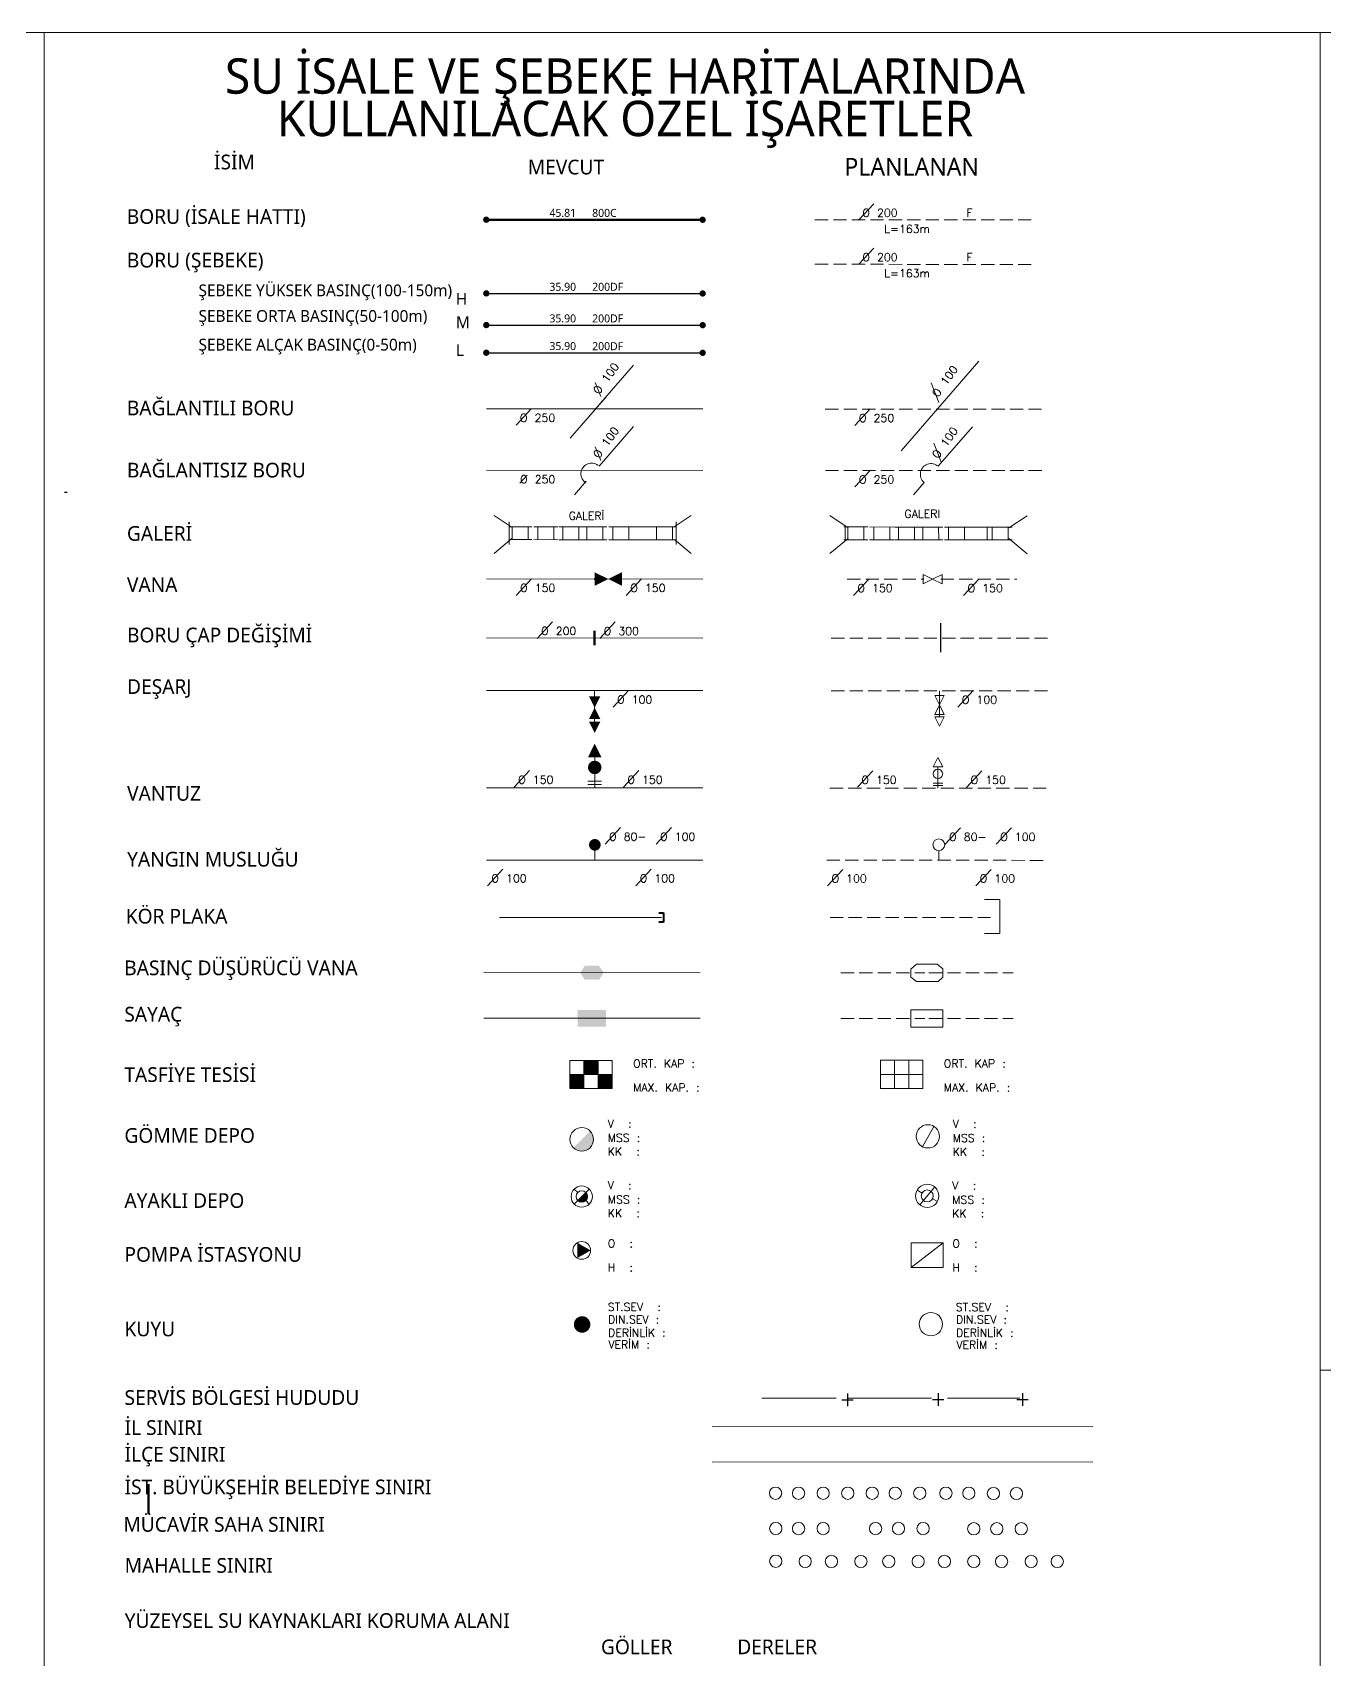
# Model space of a CAD drawing. Header units: millimetres. Extents: x 14753 to 45183, y 5640 to 19518.
# Drawn here: x 17963 to 19495, y 7601 to 9531 of the extents above; entities that cross this region are included whole.
import ezdxf

# ---------------------------------------------------------------- set-up
doc = ezdxf.new("R2010")
doc.units = ezdxf.units.MM
doc.linetypes.add('DGN Style 3', pattern=[21.911512, 15.65108, -6.260432])
doc.layers.add('A_TXT_25_F', color=160, linetype='Continuous')
for name, color, linetype, lineweight in [('CERCEVE', 66, 'Continuous', 0), ('iskabis_antet', 7, 'Continuous', 0), ('iskabis_lejand', 7, 'Continuous', 0), ('k duvar', 255, 'Continuous', 50)]:
    doc.layers.add(name, color=color, linetype=linetype, lineweight=lineweight)
doc.styles.add('ARIAL', font='TXT.SHX', dxfattribs={"height": 1})
doc.styles.add('Style-Trebuchet MS', font='trebuc.ttf')

# ---------------------------------------------------------------- blocks, each defined once
blk = doc.blocks.new('AT')
at = {"layer": 'iskabis_lejand', "color": 6, "linetype": 'Continuous', "lineweight": 0}
for p, q in [((-2.73, -5.45), (-2.73, 5.45)), ((2.73, 5.45), (2.73, -5.45)), ((-8.18, 0), (8.18, 0))]:
    blk.add_line(p, q, dxfattribs=at)
at = {"layer": 'iskabis_lejand', "color": 6, "linetype": 'Continuous', "lineweight": 0, "flags": 128}
blk.add_lwpolyline([(-8.18, -5.45), (8.18, -5.45), (8.18, 5.45), (-8.18, 5.45)], close=True, dxfattribs=at)
at = {"layer": 'iskabis_lejand', "color": 6, "linetype": 'Continuous', "lineweight": 0}
for points in [[(-2.73, 0), (2.73, 0), (-2.73, 5.45), (2.73, 5.45)], [(-8.18, -5.45), (-2.73, -5.45), (-8.18, 0), (-2.73, 0)], [(2.73, -5.45), (8.18, -5.45), (2.73, 0), (8.18, 0)]]:
    blk.add_solid(points, dxfattribs=at)
blk = doc.blocks.new('ADEPO')
at = {"layer": 'iskabis_lejand', "linetype": 'Continuous', "lineweight": 0}
blk.add_hatch(color=6, dxfattribs=at).paths.add_polyline_path([(-1.56, -1.56), (1.56, 1.56, -1)])
at = {"layer": 'iskabis_lejand', "color": 6, "linetype": 'Continuous', "lineweight": 0}
for p, q in [((-1.56, 1.56), (-2.89, 2.89)), ((1.56, 1.56), (2.89, 2.89)), ((-2.89, -2.89), (-1.56, -1.56)), ((2.89, -2.89), (1.56, -1.56))]:
    blk.add_line(p, q, dxfattribs=at)
at = {"layer": 'iskabis_lejand', "color": 6, "linetype": 'Continuous', "lineweight": 0, "flags": 128}
blk.add_lwpolyline([(1.56, 1.56), (-1.56, -1.56)], close=True, dxfattribs=at)
at = {"layer": 'iskabis_lejand', "color": 6, "linetype": 'Continuous', "lineweight": 0}
for radius in [4.09, 2.2]:
    blk.add_circle((0, 0), radius, dxfattribs=at)
blk = doc.blocks.new('POMPA')
at = {"layer": 'iskabis_lejand', "color": 5, "linetype": 'Continuous', "lineweight": 0}
blk.add_circle((0, 0), 3.41, dxfattribs=at)
at = {"layer": 'iskabis_lejand', "color": 5, "linetype": 'Continuous', "lineweight": 0, "extrusion": (0, 0, -1)}
blk.add_solid([(1.7, 2.95), (1.7, -2.95), (-3.41, 0)], dxfattribs=at)
blk = doc.blocks.new('DEPO')
at = {"layer": 'iskabis_lejand', "linetype": 'Continuous', "lineweight": 0}
blk.add_hatch(color=6, dxfattribs=at).paths.add_polyline_path([(3.21, 3.21), (-3.21, -3.21, 1)])
at = {"layer": 'iskabis_lejand', "color": 6, "linetype": 'Continuous', "lineweight": 0}
blk.add_circle((0, 0), 4.55, dxfattribs=at)
blk = doc.blocks.new('KUYU')
at = {"layer": 'iskabis_lejand', "linetype": 'Continuous', "lineweight": 0}
h = blk.add_hatch(color=5, dxfattribs=at)
edge = h.paths.add_edge_path()
edge.add_arc((0, 0), 3.18, 90, 450)
blk = doc.blocks.new('SAYAC')
at = {"layer": 'iskabis_lejand', "color": 6, "linetype": 'Continuous', "lineweight": 13}
blk.add_solid([(-5.45, -3.27), (5.45, -3.27), (-5.45, 3.27), (5.45, 3.27)], dxfattribs=at)
blk = doc.blocks.new('BD_V')
at = {"layer": 'iskabis_lejand', "linetype": 'Continuous', "lineweight": 0}
blk.add_hatch(color=5, dxfattribs=at).paths.add_polyline_path([(-2.73, -2.73), (-4.55, 0), (-2.73, 2.73), (2.73, 2.73), (4.55, 0), (2.73, -2.73)])
blk = doc.blocks.new('KORTAP')
at = {"layer": 'iskabis_lejand', "lineweight": 40}
for p, q in [((-0.98, 1.82), (0.84, 1.82)), ((0.84, 1.82), (0.84, -1.82)), ((0.84, -1.82), (-0.98, -1.82))]:
    blk.add_line(p, q, dxfattribs=at)
blk = doc.blocks.new('HYDR_K')
at = {"layer": 'iskabis_lejand', "linetype": 'Continuous', "lineweight": 0}
h = blk.add_hatch(color=1, dxfattribs=at)
edge = h.paths.add_edge_path()
edge.add_arc((0, 5.91), 2.27, 0, 360)
at = {"layer": 'iskabis_lejand', "color": 1, "linetype": 'Continuous', "lineweight": 0}
blk.add_line((0, 3.64), (0, 0), dxfattribs=at)
blk = doc.blocks.new('VANTUZ_1')
at = {"layer": 'iskabis_lejand', "linetype": 'Continuous', "lineweight": 0}
h = blk.add_hatch(color=6, dxfattribs=at)
edge = h.paths.add_edge_path()
edge.add_arc((0, 3.79), 1.26, 0, 360)
at = {"layer": 'iskabis_lejand', "color": 6, "linetype": 'Continuous', "lineweight": 0}
for p, q in [((0, 5.68), (0, 0)), ((-1.26, 1.26), (1.26, 1.26)), ((-1.26, 0.63), (1.26, 0.63))]:
    blk.add_line(p, q, dxfattribs=at)
blk.add_solid([(1.26, 5.68), (-1.26, 5.68), (0, 8.21)], dxfattribs=at)
blk = doc.blocks.new('VANTUZ')
at = {"layer": 'iskabis_lejand', "color": 6, "linetype": 'Continuous', "lineweight": 0, "xscale": 2.073611801756506, "yscale": 2.073611801756506, "zscale": 1.440004097826288}
blk.add_blockref('VANTUZ_1', (0, 0), dxfattribs=at)
blk = doc.blocks.new('TAHL_V_1')
at = {"layer": 'iskabis_lejand', "color": 6, "linetype": 'Continuous', "lineweight": 13}
blk.add_line((0, 0), (0, -8.33), dxfattribs=at)
at = {"layer": 'iskabis_lejand', "color": 6, "linetype": 'Continuous', "lineweight": 13, "extrusion": (0, 0, -1)}
for points in [[(1.52, -1.52), (-1.52, -1.52), (0, -4.55)], [(1.52, -8.33), (-1.52, -8.33), (0, -11.36)]]:
    blk.add_solid(points, dxfattribs=at)
at = {"layer": 'iskabis_lejand', "color": 6, "linetype": 'Continuous', "lineweight": 13}
blk.add_solid([(1.52, -7.58), (-1.52, -7.58), (0, -4.55)], dxfattribs=at)
blk = doc.blocks.new('TAHL_V')
at = {"layer": 'iskabis_lejand', "color": 6, "linetype": 'Continuous', "lineweight": 13, "xscale": 1.440004470359421, "yscale": 1.440004470359421, "zscale": 1.200001862648313}
blk.add_blockref('TAHL_V_1', (0, 0), dxfattribs=at)
blk = doc.blocks.new('KLBK_V')
at = {"layer": 'iskabis_lejand'}
h = blk.add_hatch(color=30, dxfattribs=at)
edge = h.paths.add_edge_path()
edge.add_arc((0, 0), 0.092, 24.274, 384.274)
at = {"layer": 'iskabis_lejand', "extrusion": (0, 0, -1)}
blk.add_solid([(0, -0.65), (0, 0.65), (-1.31, 0)], dxfattribs=at)
at = {"layer": 'iskabis_lejand'}
blk.add_solid([(2.62, 0.66), (2.62, -0.65), (1.31, 0)], dxfattribs=at)
blk = doc.blocks.new('REDUKS')
at = {"layer": 'iskabis_lejand', "color": 30, "linetype": 'Continuous', "lineweight": 53}
blk.add_line((0, -0.7), (0, 0.7), dxfattribs=at)
blk = doc.blocks.new('DG_NOK_1')
at = {"layer": 'iskabis_lejand', "linetype": 'Continuous', "lineweight": 0}
h = blk.add_hatch(color=30, dxfattribs=at)
edge = h.paths.add_edge_path()
edge.add_arc((0, 0), 0.307, 0, 360)
blk = doc.blocks.new('DG_NOK')
at = {"layer": 'iskabis_lejand', "color": 30, "linetype": 'Continuous', "lineweight": 0}
blk.add_blockref('DG_NOK_1', (0, 0), dxfattribs=at)
blk = doc.blocks.new('PTAHLY')
at = {"layer": 'iskabis_lejand', "color": 5, "linetype": 'Continuous', "lineweight": 0}
blk.add_line((0, 0), (0, -10), dxfattribs=at)
at = {"layer": 'iskabis_lejand', "color": 5, "linetype": 'Continuous', "lineweight": 0, "flags": 128}
for points in [[(-1.82, -1.82), (1.82, -1.82), (0, -5.45)], [(1.82, -9.09), (-1.82, -9.09), (0, -5.45)], [(-1.82, -10), (1.82, -10), (0, -13.64)]]:
    blk.add_lwpolyline(points, close=True, dxfattribs=at)
blk = doc.blocks.new('PVANTZ')
at = {"layer": 'iskabis_lejand', "color": 5, "linetype": 'Continuous', "lineweight": 0}
for p, q in [((0, 8.18), (0, 0)), ((-1.82, 1.82), (1.82, 1.82)), ((-1.82, 0.91), (1.82, 0.91))]:
    blk.add_line(p, q, dxfattribs=at)
at = {"layer": 'iskabis_lejand', "color": 5, "linetype": 'Continuous', "lineweight": 0, "flags": 128}
blk.add_lwpolyline([(1.82, 8.18), (-1.82, 8.18), (0, 11.82)], close=True, dxfattribs=at)
at = {"layer": 'iskabis_lejand', "color": 5, "linetype": 'Continuous', "lineweight": 0}
blk.add_circle((0, 5.45), 1.82, dxfattribs=at)
blk = doc.blocks.new('PVANA')
at = {"layer": 'iskabis_lejand', "linetype": 'Continuous', "lineweight": 0}
h = blk.add_hatch(color=30, dxfattribs=at)
edge = h.paths.add_edge_path()
edge.add_arc((0, 0), 0.364, 0, 360)
at = {"layer": 'iskabis_lejand', "color": 5, "linetype": 'Continuous', "lineweight": 0, "flags": 128}
for points in [[(0, -1.82), (0, 1.82), (3.64, 0)], [(7.27, 1.82), (7.27, -1.82), (3.64, 0)]]:
    blk.add_lwpolyline(points, close=True, dxfattribs=at)

msp = doc.modelspace()

# ---------------------------------------------------------------- linework, layer by layer
at = {"layer": 'A_TXT_25_F'}
msp.add_line((18004.4, 8984.8, 0), (18001.2, 8984.8, 0), dxfattribs=at)
msp.add_line((18004.4, 8984.8, 0), (18001.2, 8984.8, 0), dxfattribs=at)
at = {"layer": 'CERCEVE'}
msp.add_lwpolyline([(15693.9, 5640.5), (15696.3, 9530.5), (17976.9, 9530.5), (17976.9, 5640.5), (15693.9, 5640.5)], dxfattribs=at)
msp.add_lwpolyline([(19490, 5693.7), (22169.6, 5693.7), (22169.6, 7943.7), (19490, 7943.7)], close=True, dxfattribs=at)
at = {"layer": 'iskabis_antet', "color": 3, "linetype": 'Continuous', "lineweight": 0}
msp.add_lwpolyline([(19490, 9530.5), (22169.6, 9530.5), (22169.6, 7943.7), (19490, 7943.7)], close=True, dxfattribs=at)
at = {"layer": 'iskabis_lejand', "color": 7}
for p, q in [((18960.7, 9327.5), (18942.5, 9307.9)), ((18960.7, 9274.8), (18942.5, 9255.2)), ((18993, 9034.3), (19085.1, 9140.6)), ((19028.7, 9114.9), (19038, 9091.6)), ((18956.5, 9084.1), (18938.4, 9064.4)), ((19037, 9016), (19077.6, 9062.9)), ((19031.8, 9043.5), (19041.1, 9020.2)), ((18956.6, 9011.2), (18938.4, 8991.6)), ((19007.6, 8982), (19020.4, 8996.8)), ((18908.7, 8957.5), (18930.2, 8943.2)), ((19142.4, 8957.4), (19120.9, 8943.1)), ((18925.1, 8944), (18953.6, 8944)), ((18926.6, 8945.6), (18926.6, 8927.5)), ((18929.9, 8928.8), (18929.8, 8944)), ((18948.8, 8928.8), (18948.8, 8944)), ((18955.8, 8944), (18984.3, 8943.9)), ((18960.6, 8928.8), (18960.6, 8944)), ((18979.6, 8928.8), (18979.6, 8943.9)), ((18985.4, 8943.9), (19013.8, 8943.9)), ((18990.1, 8928.8), (18990.1, 8943.9)), ((19009.1, 8928.7), (19009.1, 8943.9)), ((19013.9, 8943.9), (19042.4, 8943.9)), ((19018.7, 8928.7), (19018.7, 8943.9)), ((19037.7, 8928.7), (19037.6, 8943.9)), ((19044.7, 8943.9), (19073.1, 8943.9)), ((19049.4, 8928.7), (19049.4, 8943.9)), ((19068.4, 8928.7), (19068.4, 8943.9)), ((19071.3, 8943.9), (19099.8, 8943.9)), ((19095.1, 8928.7), (19095, 8943.9)), ((19096.4, 8943.9), (19124.9, 8943.9)), ((19101.2, 8928.7), (19101.2, 8943.9)), ((19120.2, 8928.7), (19120.2, 8943.9)), ((18930.2, 8930.5), (18908.7, 8912.4)), ((18925.1, 8928.8), (18953.6, 8928.8)), ((18955.8, 8928.8), (18984.3, 8928.8)), ((18985.4, 8928.8), (19013.9, 8928.7)), ((19013.9, 8928.7), (19042.4, 8928.7)), ((19044.7, 8928.7), (19073.1, 8928.7)), ((19071.3, 8928.7), (19099.8, 8928.7)), ((19096.4, 8928.7), (19124.9, 8928.7)), ((19120.9, 8930.5), (19142.4, 8912.3)), ((18954.8, 8882.3), (18936.6, 8862.7)), ((19029.2, 8882.1), (19030.2, 8882.1)), ((19085.3, 8882.3), (19067.2, 8862.7)), ((19078.6, 8749.9), (19060.4, 8730.2)), ((18959.5, 8654.9), (18941.3, 8635.3)), ((19089, 8654.8), (19070.8, 8635.2)), ((19063.5, 8587.3), (19045.3, 8567.7)), ((19124.1, 8587.2), (19105.9, 8567.6)), ((18924.1, 8537.9), (18905.9, 8518.3)), ((19099.9, 8537.8), (19081.7, 8518.2)), ((19011.5, 8425.3), (19004.8, 8419.7)), ((19004.8, 8419.7), (19004.8, 8410)), ((19011.5, 8425.3), (19035.7, 8425.3)), ((19042.7, 8419.9), (19035.7, 8425.3)), ((19042.7, 8419.9), (19042.7, 8409.9)), ((19011.3, 8405), (19004.8, 8410)), ((19011.3, 8405), (19036.9, 8405)), ((19042.7, 8409.9), (19036.9, 8405)), ((19004.7, 8371.2), (19004.7, 8350.9)), ((19004.7, 8371.2), (19042.7, 8371.1)), ((19042.7, 8371.1), (19042.7, 8350.9)), ((19004.7, 8350.9), (19042.7, 8350.9)), ((19031.9, 8233), (19018.4, 8208.9)), ((19018.2, 8153.9), (19012, 8157.2)), ((19015.2, 8140.1), (19033.1, 8161.2)), ((19036.3, 8144.1), (19030.1, 8147.4)), ((19005, 8065.6), (19042.8, 8095.1)), ((18828, 7910.6), (18916.1, 7910.6)), ((18930, 7910.6), (19029.3, 7910.5)), ((19048.2, 7910.5), (19134, 7910.5)), ((18769.1, 7877), (19220.5, 7876.8)), ((18769.1, 7835.1), (19220.5, 7834.9))]:
    msp.add_line(p, q, dxfattribs=at)
at = {"layer": 'iskabis_lejand', "color": 5, "lineweight": 53}
msp.add_line((18501.2, 9308.5), (18757.7, 9308.4), dxfattribs=at)
at = {"layer": 'iskabis_lejand', "color": 7, "linetype": 'DGN Style 3'}
for p, q in [((18890.9, 9308.3), (19147.4, 9308.2)), ((18890.9, 9255.6), (19147.4, 9255.5)), ((18903.2, 9083.9), (19159.7, 9083.8)), ((18903.3, 9011.1), (19159.8, 9011)), ((18929.2, 8882.2), (19019.3, 8882.2)), ((19040.1, 8882.1), (19130.2, 8882.1)), ((18910.3, 8812.2), (19166.8, 8812)), ((18910.3, 8749.8), (19166.8, 8749.7)), ((18908.6, 8634.4), (19165.1, 8634.3)), ((18904.9, 8548.7), (19161.4, 8548.6)), ((18908.9, 8480.8), (19099.2, 8480.7)), ((18921.6, 8415.2), (19021.3, 8415.1)), ((19026.1, 8415.1), (19125.8, 8415.1)), ((18921.6, 8361.1), (19021.4, 8361)), ((19026.1, 8361), (19125.9, 8361))]:
    msp.add_line(p, q, dxfattribs=at)
at = {"layer": 'iskabis_lejand', "color": 1, "lineweight": 30}
msp.add_line((18501.2, 9221.1), (18757.8, 9221), dxfattribs=at)
at = {"layer": 'iskabis_lejand', "color": 3, "lineweight": 30}
msp.add_line((18501.2, 9183.5), (18757.8, 9183.4), dxfattribs=at)
at = {"layer": 'iskabis_lejand', "color": 4, "lineweight": 30}
msp.add_line((18501.2, 9150.7), (18757.8, 9150.6), dxfattribs=at)
at = {"layer": 'iskabis_lejand', "color": 5}
for p, q in [((18628.6, 9081.6), (18675.6, 9135.9)), ((18630.4, 9115.3), (18637, 9098.9)), ((18600.8, 9049.5), (18643.6, 9098.9)), ((18501.3, 9084.1), (18757.8, 9084)), ((18554.6, 9084.2), (18536.5, 9064.6)), ((18635.1, 9016.2), (18675.7, 9063.1)), ((18630.4, 9039.1), (18637, 9022.7)), ((18501.3, 9011.3), (18757.8, 9011.2)), ((18549.5, 9005.5), (18540.8, 8996)), ((18605.7, 8982.2), (18619.6, 8998.3)), ((18510.5, 8957.7), (18532, 8943.4)), ((18744.2, 8957.6), (18723.8, 8944.1)), ((18528.4, 8950.3), (18528.5, 8923.2)), ((18528.5, 8944.2), (18555.4, 8944.2)), ((18531.7, 8929), (18531.7, 8944.2)), ((18550.7, 8929), (18550.7, 8944.2)), ((18557.7, 8944.2), (18586.1, 8944.1)), ((18562.4, 8929), (18562.4, 8944.2)), ((18581.4, 8929), (18581.4, 8944.1)), ((18587.2, 8944.1), (18615.7, 8944.1)), ((18591.9, 8928.9), (18591.9, 8944.1)), ((18610.9, 8928.9), (18610.9, 8944.1)), ((18615.7, 8944.1), (18644.2, 8944.1)), ((18620.5, 8928.9), (18620.5, 8944.1)), ((18639.5, 8928.9), (18639.5, 8944.1)), ((18646.5, 8944.1), (18675, 8944.1)), ((18651.2, 8928.9), (18651.2, 8944.1)), ((18670.2, 8928.9), (18670.2, 8944.1)), ((18673.1, 8944.1), (18701.6, 8944.1)), ((18698.2, 8944.1), (18726.7, 8944.1)), ((18703, 8928.9), (18703, 8944.1)), ((18722, 8928.9), (18722, 8944.1)), ((18726.3, 8950.2), (18726.3, 8923.1)), ((18532, 8930.7), (18510.6, 8912.6)), ((18528.5, 8929), (18555.4, 8929)), ((18557.7, 8929), (18586.2, 8928.9)), ((18587.2, 8928.9), (18615.7, 8928.9)), ((18615.7, 8928.9), (18644.2, 8928.9)), ((18646.5, 8928.9), (18675, 8928.9)), ((18673.1, 8928.9), (18701.6, 8928.9)), ((18698.3, 8928.9), (18726.7, 8928.9)), ((18724.8, 8928.9), (18744.2, 8912.5)), ((18501.4, 8882.4), (18757.9, 8882.3)), ((18554.8, 8882.5), (18536.6, 8862.9)), ((18685.3, 8882.5), (18667.1, 8862.8)), ((18579.7, 8831.4), (18561.5, 8811.8)), ((18653.9, 8831.4), (18635.7, 8811.8)), ((18501.5, 8812.4), (18758, 8812.2)), ((18501.5, 8750), (18758, 8749.9)), ((18669.8, 8750.1), (18651.6, 8730.4)), ((18552.5, 8655.1), (18534.3, 8635.5)), ((18682, 8655), (18663.8, 8635.4)), ((18501.6, 8634.6), (18758.1, 8634.5)), ((18660.2, 8587.5), (18642, 8567.8)), ((18720.8, 8587.4), (18702.6, 8567.8)), ((18501.6, 8548.9), (18758.1, 8548.7)), ((18520.8, 8538.1), (18502.6, 8518.5)), ((18696.6, 8538), (18678.4, 8518.4)), ((18516.8, 8480.8), (18708.8, 8480.7)), ((18498.2, 8415.4), (18754.7, 8415.3)), ((18498.3, 8361.3), (18754.8, 8361.2))]:
    msp.add_line(p, q, dxfattribs=at)
at = {"layer": 'iskabis_lejand', "color": 5, "lineweight": 30}
msp.add_line((19039.8, 8829.9), (19039.8, 8795.5), dxfattribs=at)
at = {"layer": 'iskabis_lejand', "color": 7, "linetype": 'Continuous', "lineweight": 13}
msp.add_line((19037.8, 8560), (19037.8, 8548.8), dxfattribs=at)
at = {"layer": 'iskabis_lejand', "color": 7, "linetype": 'Continuous', "lineweight": 0}
for p, q in [((18985.4, 8277.8), (18985.4, 8311.4)), ((19002.2, 8311.4), (19002.2, 8277.8)), ((18968.6, 8294.6), (19019, 8294.6))]:
    msp.add_line(p, q, dxfattribs=at)
at = {"layer": 'iskabis_lejand', "color": 3, "linetype": 'Continuous', "lineweight": 0, "flags": 128}
msp.add_lwpolyline([(17976.9, 9530.5), (19490, 9530.5), (19490, 7280.5), (17976.9, 7280.5)], close=True, dxfattribs=at)
at = {"layer": 'iskabis_lejand', "color": 7, "flags": 128}
msp.add_lwpolyline([(19091.8, 8502.2), (19110.3, 8502.2), (19110.3, 8461.7), (19091.8, 8461.7)], dxfattribs=at)
at = {"layer": 'iskabis_lejand', "color": 7, "linetype": 'Continuous', "lineweight": 0, "flags": 128}
for points in [[(18968.6, 8277.8), (19019, 8277.8), (19019, 8311.4), (18968.6, 8311.4)], [(18985.4, 8294.6), (19002.2, 8294.6), (19002.2, 8311.4), (18985.4, 8311.4)], [(18968.6, 8277.8), (18985.4, 8277.8), (18985.4, 8294.6), (18968.6, 8294.6)], [(19002.2, 8277.8), (19019, 8277.8), (19019, 8294.6), (19002.2, 8294.6)]]:
    msp.add_lwpolyline(points, close=True, dxfattribs=at)
at = {"layer": 'iskabis_lejand', "color": 7, "flags": 128}
msp.add_lwpolyline([(19005, 8095.1), (19042.8, 8095.1), (19042.8, 8065.6), (19005, 8065.6)], close=True, dxfattribs=at)
at = {"layer": 'iskabis_lejand', "color": 7, "linetype": 'Continuous', "lineweight": 13}
msp.add_circle((19037.8, 8567), 6.99, dxfattribs=at)
at = {"layer": 'iskabis_lejand', "color": 7}
for centre, radius in [((19024.8, 8221.2), 13.8), ((19024.1, 8150.6), 13.8), ((19024.1, 8150.6), 7.06), ((19028.4, 7998.4), 13.8), ((18844.3, 7797.9), 7.28), ((18871.5, 7797.8), 7.28), ((18900.7, 7797.8), 7.28), ((18929.8, 7797.8), 7.28), ((18958.9, 7797.8), 7.28), ((18986.1, 7797.8), 7.28), ((19015.2, 7797.8), 7.28), ((19046.3, 7797.8), 7.28), ((19073.4, 7797.8), 7.28), ((19102.6, 7797.7), 7.28), ((19129.8, 7797.7), 7.28), ((18844.4, 7756), 7.28), ((18871.6, 7755.9), 7.28), ((18900.7, 7755.9), 7.28), ((18962.8, 7755.9), 7.28), ((18990, 7755.9), 7.28), ((19019.1, 7755.9), 7.28), ((19079.3, 7755.8), 7.28), ((19106.5, 7755.8), 7.28), ((19135.6, 7755.8), 7.28), ((18844.4, 7717.2), 7.28), ((18879.3, 7717.1), 7.28), ((18910.4, 7717.1), 7.28), ((18945.4, 7717.1), 7.28), ((18978.4, 7717.1), 7.28), ((19013.3, 7717.1), 7.28), ((19044.4, 7717.1), 7.28), ((19079.3, 7717), 7.28), ((19112.3, 7717), 7.28), ((19147.3, 7717), 7.28), ((19178.3, 7717), 7.28)]:
    msp.add_circle(centre, radius, dxfattribs=at)
at = {"layer": 'iskabis_lejand', "color": 5}
msp.add_arc((18626.1, 9007.1), 12.7, 52.1758, 238.3893, dxfattribs=at)
at = {"layer": 'iskabis_lejand', "color": 7}
msp.add_arc((19028.6, 9006.5), 12.7, 48.7541, 229.5007, dxfattribs=at)
at = {"layer": 'k duvar'}
msp.add_line((18100.8, 7808.6, -508.9), (18100.8, 7773.2, -508.9), dxfattribs=at)

# ---------------------------------------------------------------- block references
at = {"layer": 'iskabis_lejand', "color": 30, "linetype": 'Continuous', "lineweight": 0}
for name, p, xscale, yscale, zscale in [('DG_NOK', (18501.2, 9308.5), 12.31032108049145, 12.31032108049145, 11.19120098226495), ('DG_NOK', (18757.7, 9308.4), 12.31032108049145, 12.31032108049145, 11.19120098226495), ('DG_NOK', (18501.2, 9221.1), 12.31032108049145, 12.31032108049145, 11.19120098226495), ('DG_NOK', (18757.8, 9221), 12.31032108049145, 12.31032108049145, 11.19120098226495), ('DG_NOK', (18501.2, 9183.5), 12.31032108049145, 12.31032108049145, 11.19120098226495), ('DG_NOK', (18757.8, 9183.4), 12.31032108049145, 12.31032108049145, 11.19120098226495), ('DG_NOK', (18501.2, 9150.7), 12.31032108049145, 12.31032108049145, 11.19120098226495), ('DG_NOK', (18757.8, 9150.6), 12.31032108049145, 12.31032108049145, 11.19120098226495), ('PVANA', (19019.3, 8882.2), 3.077580270122862, 3.077580270122862, 5.595600491132477)]:
    msp.add_blockref(name, p, dxfattribs=dict(at, xscale=xscale, yscale=yscale, zscale=zscale))
at = {"layer": 'iskabis_lejand', "xscale": 12.31032108049145, "yscale": 12.31032108049145, "zscale": 11.19120098226495}
msp.add_blockref('KLBK_V', (18629.7, 8882.3), dxfattribs=at)
at = {"layer": 'iskabis_lejand', "color": 30, "linetype": 'Continuous', "lineweight": 53, "xscale": 12.31032108049145, "yscale": 12.31032108049145, "zscale": 11.19120098226495}
msp.add_blockref('REDUKS', (18629.7, 8812.3), dxfattribs=at)
at = {"layer": 'iskabis_lejand', "color": 6, "linetype": 'Continuous', "lineweight": 13, "xscale": 3.077580270122862, "yscale": 3.077580270122862, "zscale": 5.595600491132477}
for name, p in [('TAHL_V', (18629.7, 8749.9)), ('SAYAC', (18626.5, 8361.2))]:
    msp.add_blockref(name, p, dxfattribs=at)
at = {"layer": 'iskabis_lejand', "color": 5, "linetype": 'Continuous', "lineweight": 0, "xscale": 3.077580270122862, "yscale": 3.077580270122862, "zscale": 5.595600491132477}
for name, p in [('PTAHLY', (19038.6, 8749.7)), ('PVANTZ', (19036.8, 8634.4)), ('BD_V', (18626.5, 8415.3)), ('POMPA', (18614.4, 8085.9)), ('KUYU', (18614.8, 7998.1))]:
    msp.add_blockref(name, p, dxfattribs=at)
at = {"layer": 'iskabis_lejand', "color": 6, "linetype": 'Continuous', "lineweight": 0, "xscale": 3.077580270122862, "yscale": 3.077580270122862, "zscale": 5.595600491132477}
for name, p in [('VANTUZ', (18629.8, 8634.6)), ('AT', (18625.4, 8294.6)), ('DEPO', (18614.4, 8217.6)), ('ADEPO', (18614.4, 8149.8))]:
    msp.add_blockref(name, p, dxfattribs=at)
at = {"layer": 'iskabis_lejand', "color": 1, "linetype": 'Continuous', "lineweight": 0, "xscale": 3.077580270122862, "yscale": 3.077580270122862, "zscale": 5.595600491132477}
msp.add_blockref('HYDR_K', (18629.9, 8548.8), dxfattribs=at)
at = {"layer": 'iskabis_lejand', "lineweight": 40, "xscale": 3.077580270122862, "yscale": 3.077580270122862, "zscale": 5.595600491132477}
msp.add_blockref('KORTAP', (18708.8, 8480.7), dxfattribs=at)

# ---------------------------------------------------------------- texts
at = {"layer": 'iskabis_lejand', "color": 7, "style": 'ARIAL'}
for s, height, rotation, p in [('O 200', 9.49, 0.0002, (18947.2, 9311.9)), ('F', 9.49, 0.0002, (19070.6, 9311.9)), ('L=163m', 9.49, 0.0002, (18973.1, 9292.8)), ('O 200', 9.49, 0.0002, (18947.2, 9259.3)), ('F', 9.49, 0.0002, (19070.6, 9259.2)), ('L=163m', 9.49, 0.0002, (18973.1, 9240.2)), ('O 100', 9.49, 54.2708, (19036.7, 9097.1)), ('O 250', 9.49, 0.0002, (18943.1, 9068.5)), ('O 100', 9.49, 54.2708, (19036.7, 9024.2)), ('O 250', 9.49, 0.0002, (18943.1, 8995.6)), ('GALERI', 9.49, 0.0002, (18997.1, 8954.9)), ('O 150', 9.49, 0.0002, (18941.3, 8866.8)), ('O 150', 9.49, 0.0002, (19071.9, 8866.7)), ('O 100', 9.49, 0.0002, (19065.1, 8734.3)), ('O 150', 9.49, 0.0002, (18946, 8639.3)), ('O 150', 9.49, 0.0002, (19075.5, 8639.3)), ('O 80-', 9.49, 0.0002, (19050, 8571.7)), ('O 100', 9.49, 0.0002, (19110.6, 8571.7)), ('O 100', 9.49, 0.0002, (18910.6, 8522.3)), ('O 100', 9.49, 0.0002, (19086.4, 8522.3)), ('ORT. KAP :', 9.49, 0.0002, (19043.7, 8302.8)), ('MAX. KAP. :', 9.493, 0.0002, (19043.7, 8274.3)), ('V  :', 9.49, 0.0002, (19054.3, 8231.3)), ('MSS :', 9.49, 0.0002, (19054.3, 8214.5)), ('KK  :', 9.49, 0.0002, (19054.3, 8198.2)), ('V  :', 9.49, 0.0002, (19053.7, 8158.2)), ('MSS :', 9.49, 0.0002, (19053.7, 8141.3)), ('KK  :', 9.49, 0.0002, (19053.7, 8125.1)), ('O  :', 9.49, 0.0002, (19053.9, 8089.3)), ('H  :', 9.49, 0.0002, (19053.9, 8060.8)), ('ST.SEV  :', 9.49, 0.0002, (19057.9, 8013.9)), ('DIN.SEV :', 9.49, 0.0002, (19058.2, 7999.1)), ('DERİNLİK :', 9.49, 0.0002, (19058.2, 7983.4)), ('VERİM :', 9.49, 0.0002, (19058.6, 7969.3)), ('+', 17.4, 0.0002, (18919.7, 7901.3)), ('+', 17.4, 0.0002, (19027.4, 7901.6)), ('+', 17.4, 0.0002, (19127.5, 7901.6))]:
    msp.add_text(s, height=height, rotation=rotation, dxfattribs=at).set_placement(p)
at = {"layer": 'iskabis_lejand', "color": 5, "style": 'ARIAL'}
for s, height, rotation, p in [('O 100', 9.49, 54.2708, (18634.8, 9100.5)), ('O 250', 9.49, 0.0002, (18541.1, 9068.7)), ('O 100', 9.49, 54.2708, (18634.8, 9024.4)), ('O 250', 9.49, 0.0002, (18541.2, 8995.8)), ('GALERİ', 9.49, 0.0002, (18598.9, 8952.6)), ('O 150', 9.49, 0.0002, (18541.3, 8867)), ('O 150', 9.49, 0.0002, (18671.9, 8866.9)), ('O 200', 9.49, 0.0002, (18566.2, 8815.9)), ('O 300', 9.49, 0.0002, (18640.4, 8815.8)), ('O 100', 9.49, 0.0002, (18656.3, 8734.5)), ('O 150', 9.49, 0.0002, (18539, 8639.5)), ('O 150', 9.49, 0.0002, (18668.5, 8639.5)), ('O 80-', 9.49, 0.0002, (18646.7, 8571.9)), ('O 100', 9.49, 0.0002, (18707.3, 8571.9)), ('O 100', 9.49, 0.0002, (18507.3, 8522.5)), ('O 100', 9.49, 0.0002, (18683.1, 8522.5)), ('ORT. KAP :', 9.49, 0.0002, (18675.3, 8302.8)), ('MAX. KAP. :', 9.493, 0.0002, (18675.4, 8274.3)), ('V  :', 9.49, 0.0002, (18645.2, 8231.5)), ('MSS :', 9.49, 0.0002, (18645.2, 8214.7)), ('KK  :', 9.49, 0.0002, (18645.2, 8198.4)), ('V  :', 9.49, 0.0002, (18645.2, 8158.4)), ('MSS :', 9.49, 0.0002, (18645.3, 8141.5)), ('KK  :', 9.49, 0.0002, (18645.3, 8125.3)), ('O  :', 9.49, 0.0002, (18645.3, 8089.5)), ('H  :', 9.49, 0.0002, (18645.3, 8061)), ('ST.SEV  :', 9.49, 0.0002, (18645.3, 8014.1)), ('DIN.SEV :', 9.49, 0.0002, (18645.6, 7999.3)), ('DERİNLİK :', 9.49, 0.0002, (18645.7, 7983.6)), ('VERİM :', 9.49, 0.0002, (18646, 7969.5))]:
    msp.add_text(s, height=height, rotation=rotation, dxfattribs=at).set_placement(p)
at = {"layer": 'iskabis_lejand', "color": 5, "insert": (18665.7, 9446.7), "char_height": 41.967, "attachment_point": 5, "rotation": 0.0002, "line_spacing_factor": 0.72, "style": 'Style-Trebuchet MS'}
msp.add_mtext('SU İSALE VE ŞEBEKE HARİTALARINDA \\PKULLANILACAK ÖZEL İŞARETLER^J', dxfattribs=at)
at = {"layer": 'iskabis_lejand', "color": 1, "attachment_point": 7, "rotation": 0.0002, "style": 'ARIAL'}
for s, insert, char_height, line_spacing_factor in [('\\fTrebuchet MS|b0|i0|c162162|p39;İSİM', (18178.4, 9368), 17.439, 0.72), ('\\fTrebuchet MS|b0|i0|c162162|p39;MEVCUT', (18550.4, 9362), 17.439, 0.6), ('\\fTrebuchet MS|b0|i0|c162162|p39;PLANLANAN', (18925.9, 9360.9), 20.926, 0.6), ('\\fTrebuchet MS|b0|i0|c162162|p39;YÜZEYSEL SU KAYNAKLARI KORUMA ALANI', (18072.4, 7637.9), 17.439, 0.72)]:
    msp.add_mtext(s, dxfattribs=dict(at, insert=insert, char_height=char_height, line_spacing_factor=line_spacing_factor))
at = {"layer": 'iskabis_lejand', "color": 7, "attachment_point": 7, "rotation": 0.0002, "style": 'ARIAL'}
for s, insert, char_height, line_spacing_factor in [('\\fTrebuchet MS|b0|i0|c162162|p39;BORU (İSALE HATTI)', (18074.9, 9299.7), 17.439, 0.72), ('\\fTrebuchet MS|b0|i0|c162162|p39;45.81', (18576.1, 9311.7), 9.493, 0.72), ('\\fTrebuchet MS|b0|i0|c162162|p39;800C', (18626.8, 9311.7), 9.493, 0.72), ('\\fTrebuchet MS|b0|i0|c162162|p39;BORU (ŞEBEKE)', (18075, 9246), 17.439, 0.72), ('\\fTrebuchet MS|b0|i0|c162162|p39;ŞEBEKE YÜKSEK BASINÇ(100-150m)', (18160, 9213), 13.989, 0.72), ('\\fTrebuchet MS|b0|i0|c162162|p39;35.90', (18576.1, 9224), 9.493, 0.72), ('\\fTrebuchet MS|b0|i0|c162162|p39;200DF', (18626.8, 9224), 9.493, 0.72), ('\\fTrebuchet MS|b0|i0|c162162|p39;H', (18465.2, 9207.6), 13.989, 0.72), ('\\fTrebuchet MS|b0|i0|c162162|p39;ŞEBEKE ORTA BASINÇ(50-100m)', (18160, 9182.6), 13.989, 0.72), ('\\fTrebuchet MS|b0|i0|c162162|p39;M', (18465.2, 9179.8), 13.989, 0.72), ('\\fTrebuchet MS|b0|i0|c162162|p39;35.90', (18576.1, 9186.5), 9.493, 0.72), ('\\fTrebuchet MS|b0|i0|c162162|p39;200DF', (18626.8, 9186.5), 9.493, 0.72), ('\\fTrebuchet MS|b0|i0|c162162|p39;ŞEBEKE ALÇAK BASINÇ(0-50m)', (18160, 9148.6), 13.989, 0.72), ('\\fTrebuchet MS|b0|i0|c162162|p39;L', (18465.2, 9146.8), 13.989, 0.72), ('\\fTrebuchet MS|b0|i0|c162162|p39;35.90', (18576.1, 9153.7), 9.493, 0.72), ('\\fTrebuchet MS|b0|i0|c162162|p39;200DF', (18626.8, 9153.6), 9.493, 0.72), ('\\fTrebuchet MS|b0|i0|c162162|p39;BAĞLANTILI BORU', (18075, 9076.2), 17.439, 0.72), ('\\fTrebuchet MS|b0|i0|c162162|p39;BAĞLANTISIZ BORU', (18075.1, 9002.5), 17.439, 0.72), ('\\fTrebuchet MS|b0|i0|c162162|p39;GALERİ', (18075.1, 8927.4), 17.439, 0.72), ('\\fTrebuchet MS|b0|i0|c162162|p39;VANA', (18075.1, 8866.8), 17.439, 0.6), ('\\fTrebuchet MS|b0|i0|c162162|p39;BORU ÇAP DEĞİŞİMİ', (18075.2, 8801.3), 17.439, 0.72), ('\\fTrebuchet MS|b0|i0|c162162|p39;DEŞARJ', (18075.2, 8740.1), 17.439, 0.72), ('\\fTrebuchet MS|b0|i0|c162162|p39;VANTUZ', (18075.3, 8619.1), 17.439, 0.6), ('\\fTrebuchet MS|b0|i0|c162162|p39;YANGIN MUSLUĞU', (18075.3, 8541), 17.439, 0.72), ('\\fTrebuchet MS|b0|i0|c162162|p39;KÖR PLAKA', (18073.7, 8473.4), 17.439, 0.72), ('\\fTrebuchet MS|b0|i0|c162162|p39;BASINÇ DÜŞÜRÜCÜ VANA', (18071.9, 8406.5), 17.439, 0.72), ('\\fTrebuchet MS|b0|i0|c162162|p39;SAYAÇ', (18072, 8351.5), 17.439, 0.72), ('\\fTrebuchet MS|b0|i0|c162162|p39;TASFİYE TESİSİ', (18072, 8285.5), 17.439, 0.72), ('\\fTrebuchet MS|b0|i0|c162162|p39;GÖMME DEPO', (18072.1, 8213.3), 17.439, 0.72), ('\\fTrebuchet MS|b0|i0|c162162|p39;AYAKLI DEPO', (18072.1, 8136.1), 17.439, 0.6), ('\\fTrebuchet MS|b0|i0|c162162|p39;POMPA İSTASYONU', (18072.1, 8072.2), 17.439, 0.72), ('\\fTrebuchet MS|b0|i0|c162162|p39;KUYU', (18072.2, 7983.8), 17.439, 0.6), ('\\fTrebuchet MS|b0|i0|c162162|p39;SERVİS BÖLGESİ HUDUDU', (18072.2, 7902.5), 17.439, 0.72), ('\\fTrebuchet MS|b0|i0|c162162|p39;İL SINIRI', (18072.3, 7866.8), 17.439, 0.72), ('\\fTrebuchet MS|b0|i0|c162162|p39;İLÇE SINIRI', (18072.3, 7829.6), 17.439, 0.72), ('\\fTrebuchet MS|b0|i0|c162162|p39;İST. BÜYÜKŞEHİR BELEDİYE SINIRI', (18072.3, 7790.8), 17.439, 0.72), ('\\fTrebuchet MS|b0|i0|c162162|p39;MÜCAVİR SAHA SINIRI', (18070.9, 7752), 17.439, 0.72), ('\\fTrebuchet MS|b0|i0|c162162|p39;MAHALLE SINIRI', (18072.4, 7703.3), 17.439, 0.6), ('\\fTrebuchet MS|b0|i0|c162162|p39;GÖLLER             DERELER', (18637.2, 7606.7), 17.439, 0.72)]:
    msp.add_mtext(s, dxfattribs=dict(at, insert=insert, char_height=char_height, line_spacing_factor=line_spacing_factor))

doc.saveas('drawing.dxf')
